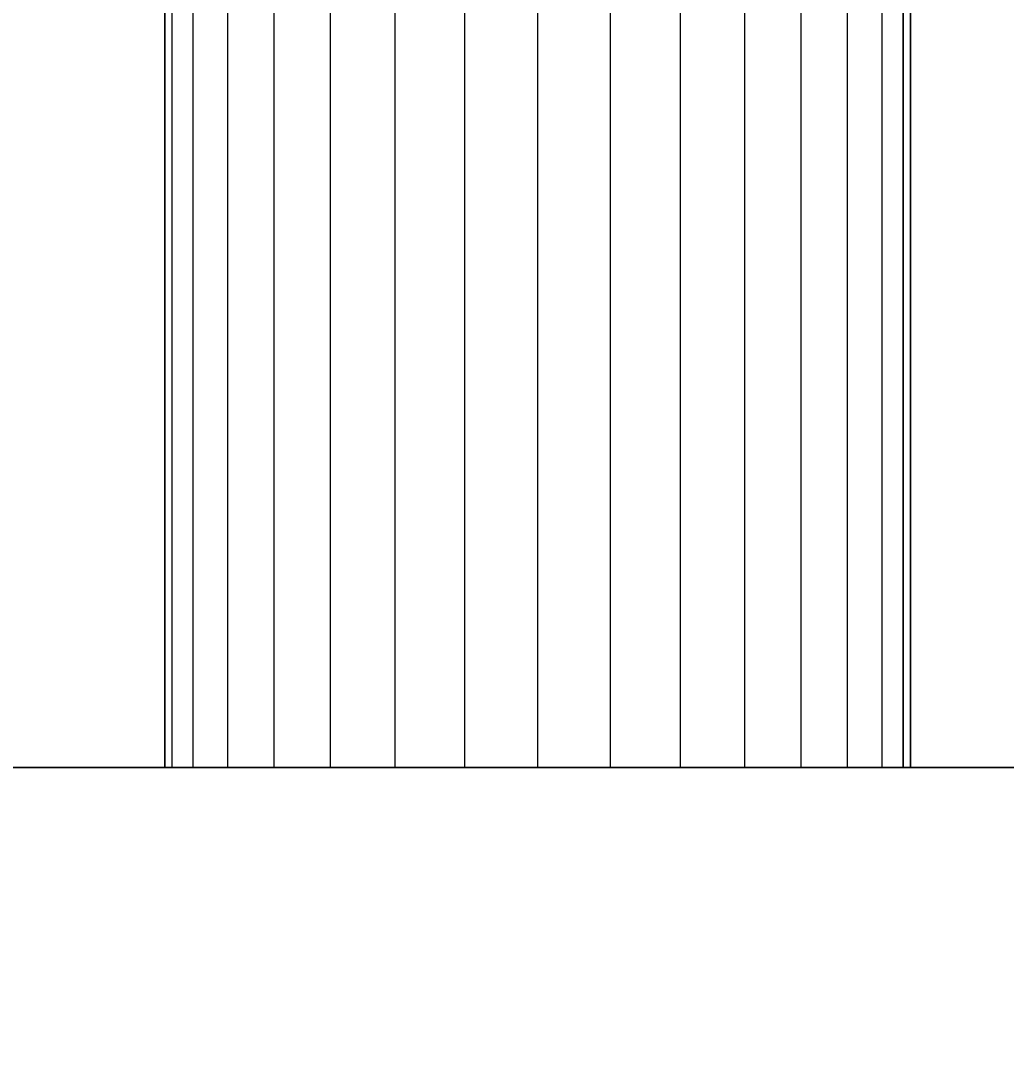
# Model space of a CAD drawing. Header units: millimetres. Extents: x -21672 to 8019, y 3751 to 17279.
# Drawn here: x -13681.4 to -13629.1, y 14411.1 to 14466.4 of the extents above; entities that cross this region are included whole.
import ezdxf

# ---------------------------------------------------------------- set-up
doc = ezdxf.new("R2010")
doc.units = ezdxf.units.MM
for name, color, linetype, lineweight in [('A-ANNO-DIMS', 211, 'Continuous', 9), ('A-ANNO-DIMS-50', 211, 'Continuous', 9), ('A-GENM', 13, 'Continuous', 18)]:
    doc.layers.add(name, color=color, linetype=linetype, lineweight=lineweight)
doc.styles.add('Arial', font='arial.ttf', dxfattribs={"height": 125})
doc.dimstyles.new('Diagonal_-_2_5mm_Arial', dxfattribs={"dimscale": 304.8, "dimtxt": 127.532425, "dimasz": 0.492126, "dimexe": 0.393701, "dimexo": 0.246063, "dimgap": 0.287073, "dimtad": 1, "dimdec": 0, "dimzin": 0, "dimdsep": 46, "dimtxsty": 'Arial', "dimblk1": 'OBLIQUE', "dimblk2": 'OBLIQUE', "dimsah": 1, "dimcen": 0.09, "dimdle": 0.393701, "dimazin": 0, "dimtfac": 1, "dimtdec": 4, "dimtix": 1, "dimtmove": 0, "dimatfit": 3, "dimfxl": 1, "dimtvp": 1, "dimtolj": 1, "dimtzin": 0, "dimarcsym": 2})

# ---------------------------------------------------------------- blocks, each defined once
blk = doc.blocks.new('Nevera de autoservicio single - Nevera de autoservicio single-466915-Level 2')
at = {"layer": 'A-GENM'}
for p, q in [((454.753, 1307.979), (454.753, -1108.896)), ((454.753, -1108.896), (454.753, 1307.979)), ((454.753, -1108.896), (454.753, 1307.979)), ((454.753, -1108.896), (454.753, 1307.979)), ((454.753, -1028.381), (454.753, 977.961)), ((454.753, -925.492), (454.753, -976.937)), ((454.753, -957.15), (255.92, -957.15)), ((454.753, -957.15), (255.92, -957.15)), ((454.753, -957.15), (255.92, -957.15)), ((454.753, -957.15), (255.92, -957.15)), ((454.753, -957.15), (255.92, -957.15)), ((454.753, -957.15), (255.92, -957.15)), ((255.92, -957.15), (454.753, -957.15)), ((454.753, -957.15), (255.92, -957.15)), ((454.753, -957.15), (255.92, -957.15)), ((454.753, -957.15), (255.92, -957.15)), ((454.753, -957.15), (255.92, -957.15)), ((454.753, -957.15), (255.92, -957.15)), ((454.753, -957.498), (454.753, -957.15)), ((454.753, -957.15), (454.753, -957.53)), ((454.753, -957.53), (454.753, -957.15)), ((454.753, -957.15), (454.753, -957.34)), ((454.753, -957.53), (454.753, -957.15)), ((454.753, -957.15), (454.753, -957.34)), ((454.753, -957.34), (454.753, -957.15)), ((454.753, -957.15), (454.753, -957.53)), ((454.753, -957.34), (454.753, -957.15)), ((454.753, -957.15), (454.753, -957.53)), ((454.753, -957.53), (454.753, -957.15)), ((454.753, -957.15), (454.753, -957.34)), ((454.753, -957.53), (454.753, -957.15)), ((454.753, -957.15), (454.753, -957.498)), ((454.753, -957.34), (454.753, -957.15)), ((454.753, -957.34), (454.753, -957.15)), ((454.753, -957.34), (454.753, -957.15)), ((454.753, -957.34), (454.753, -957.15)), ((454.753, -957.34), (454.753, -957.15)), ((454.753, -957.53), (454.753, -957.15)), ((454.753, -957.53), (454.753, -957.15)), ((454.753, -957.53), (454.753, -957.15)), ((454.753, -957.53), (454.753, -957.15)), ((454.753, -957.53), (454.753, -957.15)), ((454.753, -957.34), (454.753, -957.53)), ((454.753, -957.34), (454.753, -957.53)), ((454.753, -957.53), (454.753, -957.34)), ((454.753, -957.53), (454.753, -957.34)), ((454.753, -957.34), (454.753, -957.53)), ((454.753, -957.53), (454.753, -957.34)), ((454.753, -957.53), (454.753, -957.34)), ((454.753, -957.53), (454.753, -957.34)), ((454.753, -957.53), (454.753, -957.34)), ((454.753, -957.53), (454.753, -957.34)), ((454.753, -957.53), (454.753, -957.498)), ((454.753, -957.498), (454.753, -957.53)), ((255.92, -957.53), (454.753, -957.53)), ((454.753, -957.53), (255.92, -957.53)), ((454.753, -957.53), (255.92, -957.53)), ((454.753, -957.53), (255.92, -957.53)), ((454.753, -957.53), (255.92, -957.53)), ((454.753, -957.53), (255.92, -957.53)), ((454.753, -957.53), (255.92, -957.53)), ((454.753, -957.53), (255.92, -957.53)), ((454.753, -957.53), (255.92, -957.53)), ((454.753, -957.53), (255.92, -957.53)), ((454.753, -957.53), (255.92, -957.53)), ((454.753, -957.53), (255.92, -957.53)), ((454.753, -957.53), (255.92, -957.53)), ((454.753, -957.53), (255.92, -957.53)), ((454.753, -957.53), (255.92, -957.53)), ((454.753, -957.53), (255.92, -957.53)), ((454.753, -957.53), (255.92, -957.53)), ((454.753, -957.53), (255.92, -957.53)), ((454.753, -957.53), (255.92, -957.53)), ((454.753, -957.53), (255.92, -957.53)), ((454.753, -957.53), (255.92, -957.53)), ((454.753, -957.53), (255.92, -957.53)), ((454.753, -957.53), (255.92, -957.53)), ((454.753, -957.53), (255.92, -957.53)), ((454.753, -958.656), (454.753, -957.53)), ((454.753, -957.53), (454.753, -958.656)), ((454.753, -958.656), (454.753, -957.53)), ((454.753, -957.53), (454.753, -958.656)), ((454.753, -958.656), (454.753, -957.53)), ((454.753, -957.53), (454.753, -958.656)), ((454.753, -958.656), (454.753, -957.53)), ((454.753, -957.53), (454.753, -958.656)), ((454.753, -958.656), (454.753, -957.53)), ((454.753, -957.53), (454.753, -958.656)), ((454.753, -958.656), (454.753, -957.53)), ((454.753, -957.53), (454.753, -958.656)), ((454.753, -958.656), (454.753, -957.53)), ((454.753, -958.656), (454.753, -957.53)), ((454.753, -958.656), (454.753, -957.53)), ((454.753, -958.656), (454.753, -957.53)), ((454.753, -958.656), (454.753, -957.53)), ((454.753, -958.656), (454.753, -957.53)), ((454.753, -958.656), (454.753, -957.53)), ((454.753, -958.656), (454.753, -957.53)), ((454.753, -958.656), (454.753, -957.53)), ((454.753, -958.656), (454.753, -957.53)), ((454.753, -958.656), (454.753, -957.53)), ((454.753, -958.656), (454.753, -957.53)), ((454.753, -958.656), (255.92, -958.656)), ((454.753, -958.656), (255.92, -958.656)), ((454.753, -958.656), (255.92, -958.656)), ((454.753, -958.656), (255.92, -958.656)), ((454.753, -958.656), (255.92, -958.656)), ((454.753, -958.656), (255.92, -958.656)), ((454.753, -958.656), (255.92, -958.656)), ((454.753, -958.656), (255.92, -958.656)), ((454.753, -958.656), (255.92, -958.656)), ((454.753, -958.656), (255.92, -958.656)), ((454.753, -958.656), (255.92, -958.656)), ((454.753, -958.656), (255.92, -958.656)), ((454.753, -958.656), (255.92, -958.656)), ((454.753, -958.656), (255.92, -958.656)), ((454.753, -958.656), (255.92, -958.656)), ((454.753, -958.656), (255.92, -958.656)), ((454.753, -958.656), (255.92, -958.656)), ((454.753, -958.656), (255.92, -958.656)), ((454.753, -958.656), (255.92, -958.656)), ((454.753, -958.656), (255.92, -958.656)), ((454.753, -958.656), (255.92, -958.656)), ((454.753, -958.656), (255.92, -958.656)), ((454.753, -958.656), (255.92, -958.656)), ((454.753, -958.656), (255.92, -958.656)), ((454.753, -960.485), (454.753, -958.656)), ((454.753, -958.656), (454.753, -960.485)), ((454.753, -960.485), (454.753, -958.656)), ((454.753, -958.656), (454.753, -960.485)), ((454.753, -960.485), (454.753, -958.656)), ((454.753, -958.656), (454.753, -960.485)), ((454.753, -960.485), (454.753, -958.656)), ((454.753, -958.656), (454.753, -960.485)), ((454.753, -960.485), (454.753, -958.656)), ((454.753, -958.656), (454.753, -960.485)), ((454.753, -960.485), (454.753, -958.656)), ((454.753, -958.656), (454.753, -960.485)), ((454.753, -960.485), (454.753, -958.656)), ((454.753, -960.485), (454.753, -958.656)), ((454.753, -960.485), (454.753, -958.656)), ((454.753, -960.485), (454.753, -958.656)), ((454.753, -960.485), (454.753, -958.656)), ((454.753, -960.485), (454.753, -958.656)), ((454.753, -960.485), (454.753, -958.656)), ((454.753, -960.485), (454.753, -958.656)), ((454.753, -960.485), (454.753, -958.656)), ((454.753, -960.485), (454.753, -958.656)), ((454.753, -960.485), (454.753, -958.656)), ((454.753, -960.485), (454.753, -958.656)), ((454.753, -960.485), (255.92, -960.485)), ((454.753, -960.485), (255.92, -960.485)), ((454.753, -960.485), (255.92, -960.485)), ((454.753, -960.485), (255.92, -960.485)), ((454.753, -960.485), (255.92, -960.485)), ((454.753, -960.485), (255.92, -960.485)), ((454.753, -960.485), (255.92, -960.485)), ((454.753, -960.485), (255.92, -960.485)), ((454.753, -960.485), (255.92, -960.485)), ((454.753, -960.485), (255.92, -960.485)), ((454.753, -960.485), (255.92, -960.485)), ((454.753, -960.485), (255.92, -960.485)), ((454.753, -960.485), (255.92, -960.485)), ((454.753, -960.485), (255.92, -960.485)), ((454.753, -960.485), (255.92, -960.485)), ((454.753, -960.485), (255.92, -960.485)), ((454.753, -960.485), (255.92, -960.485)), ((454.753, -960.485), (255.92, -960.485)), ((454.753, -960.485), (255.92, -960.485)), ((454.753, -960.485), (255.92, -960.485)), ((454.753, -960.485), (255.92, -960.485)), ((454.753, -960.485), (255.92, -960.485)), ((454.753, -960.485), (255.92, -960.485)), ((454.753, -960.485), (255.92, -960.485)), ((454.753, -962.945), (454.753, -960.485)), ((454.753, -960.485), (454.753, -962.945)), ((454.753, -962.945), (454.753, -960.485)), ((454.753, -960.485), (454.753, -962.945)), ((454.753, -962.945), (454.753, -960.485)), ((454.753, -960.485), (454.753, -962.945)), ((454.753, -962.945), (454.753, -960.485)), ((454.753, -960.485), (454.753, -962.945)), ((454.753, -962.945), (454.753, -960.485)), ((454.753, -960.485), (454.753, -962.945)), ((454.753, -962.945), (454.753, -960.485)), ((454.753, -960.485), (454.753, -962.945)), ((454.753, -962.945), (454.753, -960.485)), ((454.753, -962.945), (454.753, -960.485)), ((454.753, -962.945), (454.753, -960.485)), ((454.753, -962.945), (454.753, -960.485)), ((454.753, -962.945), (454.753, -960.485)), ((454.753, -962.945), (454.753, -960.485)), ((454.753, -962.945), (454.753, -960.485)), ((454.753, -962.945), (454.753, -960.485)), ((454.753, -962.945), (454.753, -960.485)), ((454.753, -962.945), (454.753, -960.485)), ((454.753, -962.945), (454.753, -960.485)), ((454.753, -962.945), (454.753, -960.485)), ((454.753, -962.945), (255.92, -962.945)), ((454.753, -962.945), (255.92, -962.945)), ((454.753, -962.945), (255.92, -962.945)), ((454.753, -962.945), (255.92, -962.945)), ((454.753, -962.945), (255.92, -962.945)), ((454.753, -962.945), (255.92, -962.945)), ((454.753, -962.945), (255.92, -962.945)), ((454.753, -962.945), (255.92, -962.945)), ((454.753, -962.945), (255.92, -962.945)), ((454.753, -962.945), (255.92, -962.945)), ((454.753, -962.945), (255.92, -962.945)), ((454.753, -962.945), (255.92, -962.945)), ((454.753, -962.945), (255.92, -962.945)), ((454.753, -962.945), (255.92, -962.945)), ((454.753, -962.945), (255.92, -962.945)), ((454.753, -962.945), (255.92, -962.945)), ((454.753, -962.945), (255.92, -962.945)), ((454.753, -962.945), (255.92, -962.945)), ((454.753, -962.945), (255.92, -962.945)), ((454.753, -962.945), (255.92, -962.945)), ((454.753, -962.945), (255.92, -962.945)), ((454.753, -962.945), (255.92, -962.945)), ((454.753, -962.945), (255.92, -962.945)), ((454.753, -962.945), (255.92, -962.945)), ((454.753, -965.944), (454.753, -962.945)), ((454.753, -962.945), (454.753, -965.944)), ((454.753, -965.944), (454.753, -962.945)), ((454.753, -962.945), (454.753, -965.944)), ((454.753, -965.944), (454.753, -962.945)), ((454.753, -962.945), (454.753, -965.944)), ((454.753, -965.944), (454.753, -962.945)), ((454.753, -962.945), (454.753, -965.944)), ((454.753, -965.944), (454.753, -962.945)), ((454.753, -962.945), (454.753, -965.944)), ((454.753, -965.944), (454.753, -962.945)), ((454.753, -962.945), (454.753, -965.944)), ((454.753, -965.944), (454.753, -962.945)), ((454.753, -965.944), (454.753, -962.945)), ((454.753, -965.944), (454.753, -962.945)), ((454.753, -965.944), (454.753, -962.945)), ((454.753, -965.944), (454.753, -962.945)), ((454.753, -965.944), (454.753, -962.945)), ((454.753, -965.944), (454.753, -962.945)), ((454.753, -965.944), (454.753, -962.945)), ((454.753, -965.944), (454.753, -962.945)), ((454.753, -965.944), (454.753, -962.945)), ((454.753, -965.944), (454.753, -962.945)), ((454.753, -965.944), (454.753, -962.945)), ((454.753, -965.944), (255.92, -965.944)), ((454.753, -965.944), (255.92, -965.944)), ((454.753, -965.944), (255.92, -965.944)), ((454.753, -965.944), (255.92, -965.944)), ((454.753, -965.944), (255.92, -965.944)), ((454.753, -965.944), (255.92, -965.944)), ((454.753, -965.944), (255.92, -965.944)), ((454.753, -965.944), (255.92, -965.944)), ((454.753, -965.944), (255.92, -965.944)), ((454.753, -965.944), (255.92, -965.944)), ((454.753, -965.944), (255.92, -965.944)), ((454.753, -965.944), (255.92, -965.944)), ((454.753, -965.944), (255.92, -965.944)), ((454.753, -965.944), (255.92, -965.944)), ((454.753, -965.944), (255.92, -965.944)), ((454.753, -965.944), (255.92, -965.944)), ((454.753, -965.944), (255.92, -965.944)), ((454.753, -965.944), (255.92, -965.944)), ((454.753, -965.944), (255.92, -965.944)), ((454.753, -965.944), (255.92, -965.944)), ((454.753, -965.944), (255.92, -965.944)), ((454.753, -965.944), (255.92, -965.944)), ((454.753, -965.944), (255.92, -965.944)), ((454.753, -965.944), (255.92, -965.944)), ((454.753, -969.364), (454.753, -965.944)), ((454.753, -965.944), (454.753, -969.364)), ((454.753, -969.364), (454.753, -965.944)), ((454.753, -965.944), (454.753, -969.364)), ((454.753, -969.364), (454.753, -965.944)), ((454.753, -965.944), (454.753, -969.364)), ((454.753, -969.364), (454.753, -965.944)), ((454.753, -965.944), (454.753, -969.364)), ((454.753, -969.364), (454.753, -965.944)), ((454.753, -965.944), (454.753, -969.364)), ((454.753, -969.364), (454.753, -965.944)), ((454.753, -965.944), (454.753, -969.364)), ((454.753, -969.364), (454.753, -965.944)), ((454.753, -969.364), (454.753, -965.944)), ((454.753, -969.364), (454.753, -965.944)), ((454.753, -969.364), (454.753, -965.944)), ((454.753, -969.364), (454.753, -965.944)), ((454.753, -969.364), (454.753, -965.944)), ((454.753, -969.364), (454.753, -965.944)), ((454.753, -969.364), (454.753, -965.944)), ((454.753, -969.364), (454.753, -965.944)), ((454.753, -969.364), (454.753, -965.944)), ((454.753, -969.364), (454.753, -965.944)), ((454.753, -969.364), (454.753, -965.944)), ((454.753, -969.364), (255.92, -969.364)), ((454.753, -969.364), (255.92, -969.364)), ((454.753, -969.364), (255.92, -969.364)), ((454.753, -969.364), (255.92, -969.364)), ((454.753, -969.364), (255.92, -969.364)), ((454.753, -969.364), (255.92, -969.364)), ((454.753, -969.364), (255.92, -969.364)), ((454.753, -969.364), (255.92, -969.364)), ((454.753, -969.364), (255.92, -969.364)), ((454.753, -969.364), (255.92, -969.364)), ((454.753, -969.364), (255.92, -969.364)), ((454.753, -969.364), (255.92, -969.364)), ((454.753, -969.364), (255.92, -969.364)), ((454.753, -969.364), (255.92, -969.364)), ((454.753, -969.364), (255.92, -969.364)), ((454.753, -969.364), (255.92, -969.364)), ((454.753, -969.364), (255.92, -969.364)), ((454.753, -969.364), (255.92, -969.364)), ((454.753, -969.364), (255.92, -969.364)), ((454.753, -969.364), (255.92, -969.364)), ((454.753, -969.364), (255.92, -969.364)), ((454.753, -969.364), (255.92, -969.364)), ((454.753, -969.364), (255.92, -969.364)), ((454.753, -969.364), (255.92, -969.364)), ((454.753, -973.076), (454.753, -969.364)), ((454.753, -969.364), (454.753, -973.076)), ((454.753, -973.076), (454.753, -969.364)), ((454.753, -969.364), (454.753, -973.076)), ((454.753, -973.076), (454.753, -969.364)), ((454.753, -969.364), (454.753, -973.076)), ((454.753, -973.076), (454.753, -969.364)), ((454.753, -969.364), (454.753, -973.076)), ((454.753, -973.076), (454.753, -969.364)), ((454.753, -969.364), (454.753, -973.076)), ((454.753, -973.076), (454.753, -969.364)), ((454.753, -969.364), (454.753, -973.076)), ((454.753, -973.076), (454.753, -969.364)), ((454.753, -973.076), (454.753, -969.364)), ((454.753, -973.076), (454.753, -969.364)), ((454.753, -973.076), (454.753, -969.364)), ((454.753, -973.076), (454.753, -969.364)), ((454.753, -973.076), (454.753, -969.364)), ((454.753, -973.076), (454.753, -969.364)), ((454.753, -973.076), (454.753, -969.364)), ((454.753, -973.076), (454.753, -969.364)), ((454.753, -973.076), (454.753, -969.364)), ((454.753, -973.076), (454.753, -969.364)), ((454.753, -973.076), (454.753, -969.364)), ((454.753, -973.076), (255.92, -973.076)), ((454.753, -973.076), (255.92, -973.076)), ((454.753, -973.076), (255.92, -973.076)), ((454.753, -973.076), (255.92, -973.076)), ((454.753, -973.076), (255.92, -973.076)), ((454.753, -973.076), (255.92, -973.076)), ((454.753, -973.076), (255.92, -973.076)), ((454.753, -973.076), (255.92, -973.076)), ((454.753, -973.076), (255.92, -973.076)), ((454.753, -973.076), (255.92, -973.076)), ((454.753, -973.076), (255.92, -973.076)), ((454.753, -973.076), (255.92, -973.076)), ((454.753, -973.076), (255.92, -973.076)), ((454.753, -973.076), (255.92, -973.076)), ((454.753, -973.076), (255.92, -973.076)), ((454.753, -973.076), (255.92, -973.076)), ((454.753, -973.076), (255.92, -973.076)), ((454.753, -973.076), (255.92, -973.076)), ((454.753, -973.076), (255.92, -973.076)), ((454.753, -973.076), (255.92, -973.076)), ((454.753, -973.076), (255.92, -973.076)), ((454.753, -973.076), (255.92, -973.076)), ((454.753, -973.076), (255.92, -973.076)), ((454.753, -973.076), (255.92, -973.076)), ((454.753, -976.937), (454.753, -973.076)), ((454.753, -973.076), (454.753, -976.937)), ((454.753, -976.937), (454.753, -973.076)), ((454.753, -973.076), (454.753, -976.937)), ((454.753, -976.937), (454.753, -973.076)), ((454.753, -973.076), (454.753, -976.937)), ((454.753, -976.937), (454.753, -973.076)), ((454.753, -973.076), (454.753, -976.937)), ((454.753, -976.937), (454.753, -973.076)), ((454.753, -973.076), (454.753, -976.937)), ((454.753, -976.937), (454.753, -973.076)), ((454.753, -973.076), (454.753, -976.937)), ((454.753, -976.937), (454.753, -973.076)), ((454.753, -976.937), (454.753, -973.076)), ((454.753, -976.937), (454.753, -973.076)), ((454.753, -976.937), (454.753, -973.076)), ((454.753, -976.937), (454.753, -973.076)), ((454.753, -976.937), (454.753, -973.076)), ((454.753, -976.937), (454.753, -973.076)), ((454.753, -976.937), (454.753, -973.076)), ((454.753, -976.937), (454.753, -973.076)), ((454.753, -976.937), (454.753, -973.076)), ((454.753, -976.937), (454.753, -973.076)), ((454.753, -976.937), (454.753, -973.076)), ((454.753, -976.937), (255.92, -976.937)), ((454.753, -976.937), (255.92, -976.937)), ((454.753, -976.937), (255.92, -976.937)), ((454.753, -976.937), (255.92, -976.937)), ((454.753, -976.937), (255.92, -976.937)), ((454.753, -976.937), (255.92, -976.937)), ((454.753, -976.937), (255.92, -976.937)), ((454.753, -976.937), (255.92, -976.937)), ((454.753, -976.937), (255.92, -976.937)), ((454.753, -976.937), (255.92, -976.937)), ((454.753, -976.937), (255.92, -976.937)), ((454.753, -976.937), (255.92, -976.937)), ((454.753, -976.937), (255.92, -976.937)), ((454.753, -976.937), (255.92, -976.937)), ((454.753, -976.937), (255.92, -976.937)), ((454.753, -976.937), (255.92, -976.937)), ((454.753, -976.937), (255.92, -976.937)), ((454.753, -976.937), (255.92, -976.937)), ((454.753, -976.937), (255.92, -976.937)), ((454.753, -976.937), (255.92, -976.937)), ((454.753, -976.937), (255.92, -976.937)), ((454.753, -976.937), (255.92, -976.937)), ((454.753, -976.937), (255.92, -976.937)), ((454.753, -976.937), (255.92, -976.937)), ((454.753, -980.796), (454.753, -976.937)), ((454.753, -976.937), (454.753, -980.796)), ((454.753, -980.796), (454.753, -976.937)), ((454.753, -976.937), (454.753, -980.796)), ((454.753, -980.796), (454.753, -976.937)), ((454.753, -976.937), (454.753, -980.796)), ((454.753, -980.796), (454.753, -976.937)), ((454.753, -976.937), (454.753, -980.796)), ((454.753, -980.796), (454.753, -976.937)), ((454.753, -976.937), (454.753, -980.796)), ((454.753, -980.796), (454.753, -976.937)), ((454.753, -976.937), (454.753, -980.796)), ((454.753, -1028.381), (454.753, -976.937)), ((454.753, -976.937), (454.753, -980.796)), ((454.753, -976.937), (454.753, -980.796)), ((454.753, -976.937), (454.753, -980.796)), ((454.753, -976.937), (454.753, -980.796)), ((454.753, -976.937), (454.753, -980.796)), ((454.753, -976.937), (454.753, -980.796)), ((454.753, -976.937), (454.753, -980.796)), ((454.753, -976.937), (454.753, -980.796)), ((454.753, -976.937), (454.753, -980.796)), ((454.753, -976.937), (454.753, -980.796)), ((454.753, -980.796), (454.753, -976.937)), ((454.753, -980.796), (454.753, -976.937)), ((454.753, -980.796), (255.92, -980.796)), ((454.753, -980.796), (255.92, -980.796)), ((454.753, -980.796), (255.92, -980.796)), ((454.753, -980.796), (255.92, -980.796)), ((454.753, -980.796), (255.92, -980.796)), ((454.753, -980.796), (255.92, -980.796)), ((454.753, -980.796), (255.92, -980.796)), ((454.753, -980.796), (255.92, -980.796)), ((454.753, -980.796), (255.92, -980.796)), ((454.753, -980.796), (255.92, -980.796)), ((454.753, -980.796), (255.92, -980.796)), ((454.753, -980.796), (255.92, -980.796)), ((454.753, -980.796), (255.92, -980.796)), ((454.753, -980.796), (255.92, -980.796)), ((454.753, -980.796), (255.92, -980.796)), ((454.753, -980.796), (255.92, -980.796)), ((454.753, -980.796), (255.92, -980.796)), ((454.753, -980.796), (255.92, -980.796)), ((454.753, -980.796), (255.92, -980.796)), ((454.753, -980.796), (255.92, -980.796)), ((454.753, -980.796), (255.92, -980.796)), ((454.753, -980.796), (255.92, -980.796)), ((454.753, -980.796), (255.92, -980.796)), ((454.753, -980.796), (255.92, -980.796)), ((454.753, -984.508), (454.753, -980.796)), ((454.753, -980.796), (454.753, -984.508)), ((454.753, -984.508), (454.753, -980.796)), ((454.753, -980.796), (454.753, -984.508)), ((454.753, -984.508), (454.753, -980.796)), ((454.753, -980.796), (454.753, -984.508)), ((454.753, -984.508), (454.753, -980.796)), ((454.753, -980.796), (454.753, -984.508)), ((454.753, -984.508), (454.753, -980.796)), ((454.753, -980.796), (454.753, -984.508)), ((454.753, -984.508), (454.753, -980.796)), ((454.753, -980.796), (454.753, -984.508)), ((454.753, -980.796), (454.753, -984.508)), ((454.753, -980.796), (454.753, -984.508)), ((454.753, -980.796), (454.753, -984.508)), ((454.753, -980.796), (454.753, -984.508)), ((454.753, -980.796), (454.753, -984.508)), ((454.753, -980.796), (454.753, -984.508)), ((454.753, -980.796), (454.753, -984.508)), ((454.753, -980.796), (454.753, -984.508)), ((454.753, -980.796), (454.753, -984.508)), ((454.753, -980.796), (454.753, -984.508)), ((454.753, -980.796), (454.753, -984.508)), ((454.753, -980.796), (454.753, -984.508)), ((454.753, -984.508), (255.92, -984.508)), ((454.753, -984.508), (255.92, -984.508)), ((454.753, -984.508), (255.92, -984.508)), ((454.753, -984.508), (255.92, -984.508)), ((454.753, -984.508), (255.92, -984.508)), ((454.753, -984.508), (255.92, -984.508)), ((454.753, -984.508), (255.92, -984.508)), ((454.753, -984.508), (255.92, -984.508)), ((454.753, -984.508), (255.92, -984.508)), ((454.753, -984.508), (255.92, -984.508)), ((454.753, -984.508), (255.92, -984.508)), ((454.753, -984.508), (255.92, -984.508)), ((454.753, -984.508), (255.92, -984.508)), ((454.753, -984.508), (255.92, -984.508)), ((454.753, -984.508), (255.92, -984.508)), ((454.753, -984.508), (255.92, -984.508)), ((454.753, -984.508), (255.92, -984.508)), ((454.753, -984.508), (255.92, -984.508)), ((454.753, -984.508), (255.92, -984.508)), ((454.753, -984.508), (255.92, -984.508)), ((454.753, -984.508), (255.92, -984.508)), ((454.753, -984.508), (255.92, -984.508)), ((454.753, -984.508), (255.92, -984.508)), ((454.753, -984.508), (255.92, -984.508)), ((454.753, -987.929), (454.753, -984.508)), ((454.753, -984.508), (454.753, -987.929)), ((454.753, -987.929), (454.753, -984.508)), ((454.753, -984.508), (454.753, -987.929)), ((454.753, -987.929), (454.753, -984.508)), ((454.753, -984.508), (454.753, -987.929)), ((454.753, -987.929), (454.753, -984.508)), ((454.753, -984.508), (454.753, -987.929)), ((454.753, -987.929), (454.753, -984.508)), ((454.753, -984.508), (454.753, -987.929)), ((454.753, -987.929), (454.753, -984.508)), ((454.753, -984.508), (454.753, -987.929)), ((454.753, -984.508), (454.753, -987.929)), ((454.753, -984.508), (454.753, -987.929)), ((454.753, -984.508), (454.753, -987.929)), ((454.753, -984.508), (454.753, -987.929)), ((454.753, -984.508), (454.753, -987.929)), ((454.753, -984.508), (454.753, -987.929)), ((454.753, -984.508), (454.753, -987.929)), ((454.753, -984.508), (454.753, -987.929)), ((454.753, -984.508), (454.753, -987.929)), ((454.753, -984.508), (454.753, -987.929)), ((454.753, -984.508), (454.753, -987.929)), ((454.753, -984.508), (454.753, -987.929)), ((454.753, -987.929), (255.92, -987.929)), ((454.753, -987.929), (255.92, -987.929)), ((454.753, -987.929), (255.92, -987.929)), ((454.753, -987.929), (255.92, -987.929)), ((454.753, -987.929), (255.92, -987.929)), ((454.753, -987.929), (255.92, -987.929)), ((454.753, -987.929), (255.92, -987.929)), ((454.753, -987.929), (255.92, -987.929)), ((454.753, -987.929), (255.92, -987.929)), ((454.753, -987.929), (255.92, -987.929)), ((454.753, -987.929), (255.92, -987.929)), ((454.753, -987.929), (255.92, -987.929)), ((454.753, -987.929), (255.92, -987.929)), ((454.753, -987.929), (255.92, -987.929)), ((454.753, -987.929), (255.92, -987.929)), ((454.753, -987.929), (255.92, -987.929)), ((454.753, -987.929), (255.92, -987.929)), ((454.753, -987.929), (255.92, -987.929)), ((454.753, -987.929), (255.92, -987.929)), ((454.753, -987.929), (255.92, -987.929)), ((454.753, -987.929), (255.92, -987.929)), ((454.753, -987.929), (255.92, -987.929)), ((454.753, -987.929), (255.92, -987.929)), ((454.753, -987.929), (255.92, -987.929)), ((454.753, -990.927), (454.753, -987.929)), ((454.753, -987.929), (454.753, -990.927)), ((454.753, -990.927), (454.753, -987.929)), ((454.753, -987.929), (454.753, -990.927)), ((454.753, -990.927), (454.753, -987.929)), ((454.753, -987.929), (454.753, -990.927)), ((454.753, -990.927), (454.753, -987.929)), ((454.753, -987.929), (454.753, -990.927)), ((454.753, -990.927), (454.753, -987.929)), ((454.753, -987.929), (454.753, -990.927)), ((454.753, -990.927), (454.753, -987.929)), ((454.753, -987.929), (454.753, -990.927)), ((454.753, -987.929), (454.753, -990.927)), ((454.753, -987.929), (454.753, -990.927)), ((454.753, -987.929), (454.753, -990.927)), ((454.753, -987.929), (454.753, -990.927)), ((454.753, -987.929), (454.753, -990.927)), ((454.753, -987.929), (454.753, -990.927)), ((454.753, -987.929), (454.753, -990.927)), ((454.753, -987.929), (454.753, -990.927)), ((454.753, -987.929), (454.753, -990.927)), ((454.753, -987.929), (454.753, -990.927)), ((454.753, -987.929), (454.753, -990.927)), ((454.753, -987.929), (454.753, -990.927)), ((454.753, -990.927), (255.92, -990.927)), ((454.753, -990.927), (255.92, -990.927)), ((454.753, -990.927), (255.92, -990.927)), ((454.753, -990.927), (255.92, -990.927)), ((454.753, -990.927), (255.92, -990.927)), ((454.753, -990.927), (255.92, -990.927)), ((454.753, -990.927), (255.92, -990.927)), ((454.753, -990.927), (255.92, -990.927)), ((454.753, -990.927), (255.92, -990.927)), ((454.753, -990.927), (255.92, -990.927)), ((454.753, -990.927), (255.92, -990.927)), ((454.753, -990.927), (255.92, -990.927)), ((454.753, -990.927), (255.92, -990.927)), ((454.753, -990.927), (255.92, -990.927)), ((454.753, -990.927), (255.92, -990.927)), ((454.753, -990.927), (255.92, -990.927)), ((454.753, -990.927), (255.92, -990.927)), ((454.753, -990.927), (255.92, -990.927)), ((454.753, -990.927), (255.92, -990.927)), ((454.753, -990.927), (255.92, -990.927)), ((454.753, -990.927), (255.92, -990.927)), ((454.753, -990.927), (255.92, -990.927)), ((454.753, -990.927), (255.92, -990.927)), ((454.753, -990.927), (255.92, -990.927)), ((454.753, -993.388), (454.753, -990.927)), ((454.753, -990.927), (454.753, -993.388)), ((454.753, -993.388), (454.753, -990.927)), ((454.753, -990.927), (454.753, -993.388)), ((454.753, -993.388), (454.753, -990.927)), ((454.753, -990.927), (454.753, -993.388)), ((454.753, -993.388), (454.753, -990.927)), ((454.753, -990.927), (454.753, -993.388)), ((454.753, -993.388), (454.753, -990.927)), ((454.753, -990.927), (454.753, -993.388)), ((454.753, -993.388), (454.753, -990.927)), ((454.753, -990.927), (454.753, -993.388)), ((454.753, -990.927), (454.753, -993.388)), ((454.753, -990.927), (454.753, -993.388)), ((454.753, -990.927), (454.753, -993.388)), ((454.753, -990.927), (454.753, -993.388)), ((454.753, -990.927), (454.753, -993.388)), ((454.753, -990.927), (454.753, -993.388)), ((454.753, -990.927), (454.753, -993.388)), ((454.753, -990.927), (454.753, -993.388)), ((454.753, -990.927), (454.753, -993.388)), ((454.753, -990.927), (454.753, -993.388)), ((454.753, -990.927), (454.753, -993.388)), ((454.753, -990.927), (454.753, -993.388)), ((454.753, -993.388), (255.92, -993.388)), ((454.753, -993.388), (255.92, -993.388)), ((454.753, -993.388), (255.92, -993.388)), ((454.753, -993.388), (255.92, -993.388)), ((454.753, -993.388), (255.92, -993.388)), ((454.753, -993.388), (255.92, -993.388)), ((454.753, -993.388), (255.92, -993.388)), ((454.753, -993.388), (255.92, -993.388)), ((454.753, -993.388), (255.92, -993.388)), ((454.753, -993.388), (255.92, -993.388)), ((454.753, -993.388), (255.92, -993.388)), ((454.753, -993.388), (255.92, -993.388)), ((454.753, -993.388), (255.92, -993.388)), ((454.753, -993.388), (255.92, -993.388)), ((454.753, -993.388), (255.92, -993.388)), ((454.753, -993.388), (255.92, -993.388)), ((454.753, -993.388), (255.92, -993.388)), ((454.753, -993.388), (255.92, -993.388)), ((454.753, -993.388), (255.92, -993.388)), ((454.753, -993.388), (255.92, -993.388)), ((454.753, -993.388), (255.92, -993.388)), ((454.753, -993.388), (255.92, -993.388)), ((454.753, -993.388), (255.92, -993.388)), ((454.753, -993.388), (255.92, -993.388)), ((454.753, -995.217), (454.753, -993.388)), ((454.753, -993.388), (454.753, -995.217)), ((454.753, -995.217), (454.753, -993.388)), ((454.753, -993.388), (454.753, -995.217)), ((454.753, -995.217), (454.753, -993.388)), ((454.753, -993.388), (454.753, -995.217)), ((454.753, -995.217), (454.753, -993.388)), ((454.753, -993.388), (454.753, -995.217)), ((454.753, -995.217), (454.753, -993.388)), ((454.753, -993.388), (454.753, -995.217)), ((454.753, -995.217), (454.753, -993.388)), ((454.753, -993.388), (454.753, -995.217)), ((454.753, -993.388), (454.753, -995.217)), ((454.753, -993.388), (454.753, -995.217)), ((454.753, -993.388), (454.753, -995.217)), ((454.753, -993.388), (454.753, -995.217)), ((454.753, -993.388), (454.753, -995.217)), ((454.753, -993.388), (454.753, -995.217)), ((454.753, -993.388), (454.753, -995.217)), ((454.753, -993.388), (454.753, -995.217)), ((454.753, -993.388), (454.753, -995.217)), ((454.753, -993.388), (454.753, -995.217)), ((454.753, -993.388), (454.753, -995.217)), ((454.753, -993.388), (454.753, -995.217)), ((454.753, -995.217), (255.92, -995.217)), ((454.753, -995.217), (255.92, -995.217)), ((454.753, -995.217), (255.92, -995.217)), ((454.753, -995.217), (255.92, -995.217)), ((454.753, -995.217), (255.92, -995.217)), ((454.753, -995.217), (255.92, -995.217)), ((454.753, -995.217), (255.92, -995.217)), ((454.753, -995.217), (255.92, -995.217)), ((454.753, -995.217), (255.92, -995.217)), ((454.753, -995.217), (255.92, -995.217)), ((454.753, -995.217), (255.92, -995.217)), ((454.753, -995.217), (255.92, -995.217)), ((454.753, -995.217), (255.92, -995.217)), ((454.753, -995.217), (255.92, -995.217)), ((454.753, -995.217), (255.92, -995.217)), ((454.753, -995.217), (255.92, -995.217)), ((454.753, -995.217), (255.92, -995.217)), ((454.753, -995.217), (255.92, -995.217)), ((454.753, -995.217), (255.92, -995.217)), ((454.753, -995.217), (255.92, -995.217)), ((454.753, -995.217), (255.92, -995.217)), ((454.753, -995.217), (255.92, -995.217)), ((454.753, -995.217), (255.92, -995.217)), ((454.753, -995.217), (255.92, -995.217)), ((454.753, -996.343), (454.753, -995.217)), ((454.753, -995.217), (454.753, -996.343)), ((454.753, -996.343), (454.753, -995.217)), ((454.753, -995.217), (454.753, -996.343)), ((454.753, -996.343), (454.753, -995.217)), ((454.753, -995.217), (454.753, -996.343)), ((454.753, -996.343), (454.753, -995.217)), ((454.753, -995.217), (454.753, -996.343)), ((454.753, -996.343), (454.753, -995.217)), ((454.753, -995.217), (454.753, -996.343)), ((454.753, -996.343), (454.753, -995.217)), ((454.753, -995.217), (454.753, -996.343)), ((454.753, -995.217), (454.753, -996.343)), ((454.753, -995.217), (454.753, -996.343)), ((454.753, -995.217), (454.753, -996.343)), ((454.753, -995.217), (454.753, -996.343)), ((454.753, -995.217), (454.753, -996.343)), ((454.753, -995.217), (454.753, -996.343)), ((454.753, -995.217), (454.753, -996.343)), ((454.753, -995.217), (454.753, -996.343)), ((454.753, -995.217), (454.753, -996.343)), ((454.753, -995.217), (454.753, -996.343)), ((454.753, -995.217), (454.753, -996.343)), ((454.753, -995.217), (454.753, -996.343)), ((454.753, -996.343), (255.92, -996.343)), ((454.753, -996.343), (255.92, -996.343)), ((454.753, -996.343), (255.92, -996.343)), ((454.753, -996.343), (255.92, -996.343)), ((454.753, -996.343), (255.92, -996.343)), ((454.753, -996.343), (255.92, -996.343)), ((454.753, -996.343), (255.92, -996.343)), ((454.753, -996.343), (255.92, -996.343)), ((454.753, -996.343), (255.92, -996.343)), ((454.753, -996.343), (255.92, -996.343)), ((454.753, -996.343), (255.92, -996.343)), ((454.753, -996.343), (255.92, -996.343)), ((454.753, -996.343), (255.92, -996.343)), ((454.753, -996.343), (255.92, -996.343)), ((454.753, -996.343), (255.92, -996.343)), ((454.753, -996.343), (255.92, -996.343)), ((454.753, -996.343), (255.92, -996.343)), ((454.753, -996.343), (255.92, -996.343)), ((454.753, -996.343), (255.92, -996.343)), ((454.753, -996.343), (255.92, -996.343)), ((454.753, -996.343), (255.92, -996.343)), ((454.753, -996.343), (255.92, -996.343)), ((454.753, -996.343), (255.92, -996.343)), ((454.753, -996.343), (255.92, -996.343)), ((454.753, -996.722), (255.92, -996.722)), ((454.753, -996.722), (255.92, -996.722)), ((454.753, -996.722), (255.92, -996.722)), ((255.92, -996.722), (454.753, -996.722)), ((454.753, -996.722), (255.92, -996.722)), ((454.753, -996.722), (255.92, -996.722)), ((255.92, -996.722), (454.753, -996.722)), ((454.753, -996.722), (255.92, -996.722)), ((255.92, -996.722), (454.753, -996.722)), ((454.753, -996.722), (255.92, -996.722)), ((255.92, -996.722), (454.753, -996.722)), ((454.753, -996.722), (255.92, -996.722)), ((454.753, -996.374), (454.753, -996.343)), ((454.753, -996.343), (454.753, -996.722)), ((454.753, -996.722), (454.753, -996.343)), ((454.753, -996.343), (454.753, -996.533)), ((454.753, -996.722), (454.753, -996.343)), ((454.753, -996.533), (454.753, -996.343)), ((454.753, -996.533), (454.753, -996.343)), ((454.753, -996.343), (454.753, -996.722)), ((454.753, -996.533), (454.753, -996.343)), ((454.753, -996.343), (454.753, -996.722)), ((454.753, -996.533), (454.753, -996.343)), ((454.753, -996.343), (454.753, -996.722)), ((454.753, -996.343), (454.753, -996.722)), ((454.753, -996.374), (454.753, -996.343)), ((454.753, -996.343), (454.753, -996.533)), ((454.753, -996.343), (454.753, -996.533)), ((454.753, -996.343), (454.753, -996.533)), ((454.753, -996.343), (454.753, -996.533)), ((454.753, -996.343), (454.753, -996.533)), ((454.753, -996.343), (454.753, -996.722)), ((454.753, -996.343), (454.753, -996.722)), ((454.753, -996.343), (454.753, -996.722)), ((454.753, -996.343), (454.753, -996.722)), ((454.753, -996.343), (454.753, -996.722)), ((454.753, -996.374), (454.753, -996.722)), ((454.753, -996.722), (454.753, -996.374)), ((454.753, -996.533), (454.753, -996.722)), ((454.753, -996.533), (454.753, -996.722)), ((454.753, -996.533), (454.753, -996.722)), ((454.753, -996.533), (454.753, -996.722)), ((454.753, -996.533), (454.753, -996.722)), ((454.753, -996.533), (454.753, -996.722)), ((454.753, -996.533), (454.753, -996.722)), ((454.753, -996.533), (454.753, -996.722)), ((454.753, -996.533), (454.753, -996.722)), ((454.753, -996.533), (454.753, -996.722))]:
    blk.add_line(p, q, dxfattribs=at)
blk = doc.blocks.new('DIMBLOCK69-Level 2')
at = {"layer": 'A-ANNO-DIMS-50'}
for p, q in [((-20502.896, 17027.062), (-20502.896, 17147.062)), ((818.604, 17027.062), (818.604, 17147.062)), ((-20622.896, 17027.062), (938.604, 17027.062)), ((-20502.896, 17027.062), (-20502.896, 11836.358)), ((818.604, 17027.062), (818.604, 15341.468))]:
    blk.add_line(p, q, dxfattribs=at)
at = {"layer": 'A-ANNO-DIMS-50', "lineweight": 35}
for p, q in [((-20502.896, 17027.062), (-20427.896, 17102.062)), ((818.604, 17027.062), (893.604, 17102.062)), ((-20502.896, 17027.062), (-20577.896, 16952.062)), ((818.604, 17027.062), (743.604, 16952.062))]:
    blk.add_line(p, q, dxfattribs=at)
at = {"layer": 'A-ANNO-DIMS-50', "color": 0, "insert": (-10082.496, 17276.841), "char_height": 125, "width": 576.83897, "attachment_point": 1, "line_spacing_factor": 0.941778, "style": 'Arial'}
blk.add_mtext('21322', dxfattribs=at)
blk = doc.blocks.new('_Oblique')
at = {"color": 0, "linetype": 'ByBlock', "lineweight": -2}
blk.add_line((-0.5, -0.5), (0.5, 0.5), dxfattribs=at)

msp = doc.modelspace()

# ---------------------------------------------------------------- block references
at = {"layer": 'A-GENM', "rotation": 269.9999999999996}
msp.add_blockref('Nevera de autoservicio single - Nevera de autoservicio single-466915-Level 2', (-12677.066, 14881.508), dxfattribs=at)

# ---------------------------------------------------------------- dimensions: what is measured, and where the dimension line sits
at = {"layer": 'A-ANNO-DIMS'}
dim = msp.add_linear_dim(base=(818.6039, 17027.0619), p1=(-20502.8962, 11761.3583), p2=(818.6039, 15266.468), dimstyle='Diagonal_-_2_5mm_Arial', override={"dimpost": '<>', "dimfxl": 21607.687495}, dxfattribs=at)
dim.commit()
dim.dimension.update_dxf_attribs({"geometry": 'DIMBLOCK69-Level 2', "text_midpoint": (-9842.1461, 17178.4262)})

doc.saveas('drawing.dxf')
